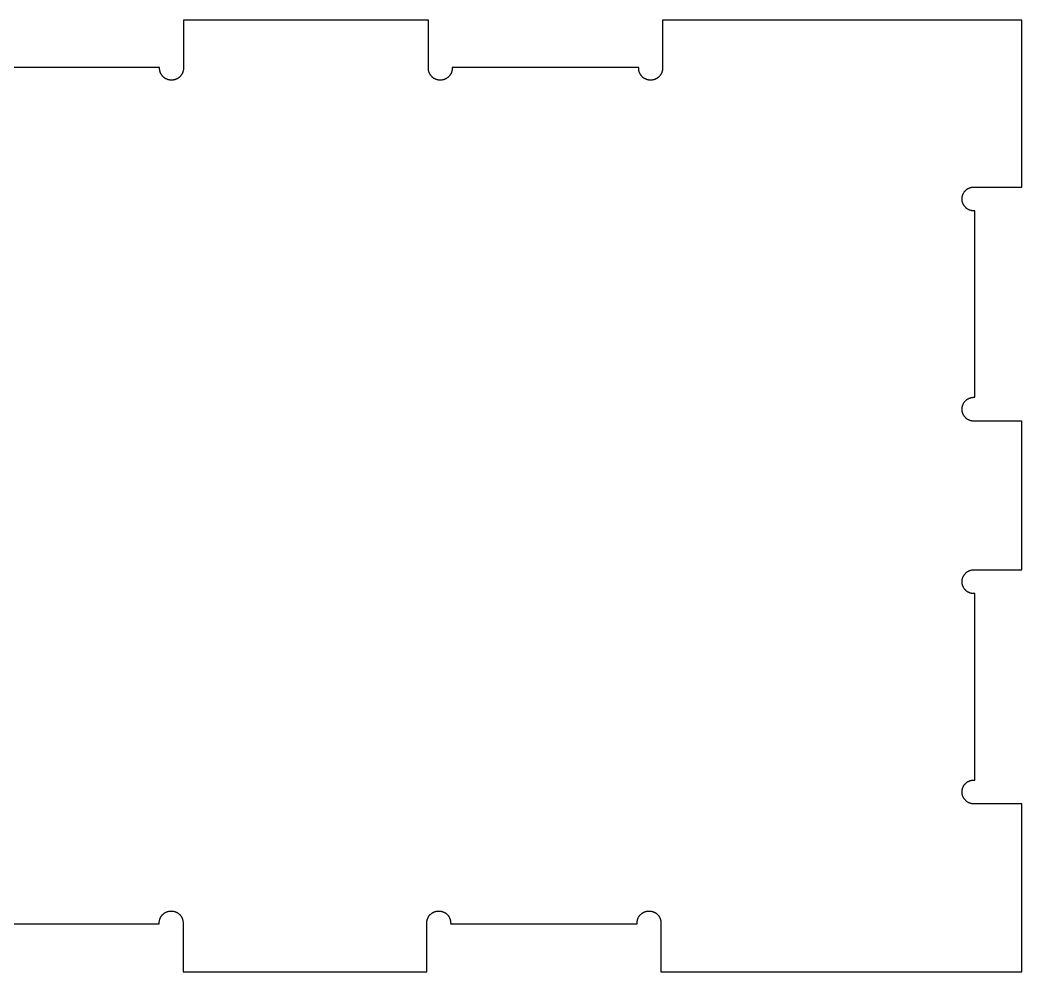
# Model space of a CAD drawing. Header units: millimetres. Extents: x 3.9 to 89.7, y 2 to 66.4.
# Drawn here: x 46.84 to 88.76, y 26.51 to 66.35 of the extents above; entities that cross this region are included whole.
import ezdxf

# ---------------------------------------------------------------- set-up
doc = ezdxf.new("R2010")
doc.units = ezdxf.units.MM
doc.layers.add('Cut', color=12, linetype='Continuous', true_color=0xc80000)

msp = doc.modelspace()

# ---------------------------------------------------------------- linework, layer by layer
at = {"layer": 'Cut'}
for p, q in [((63.924, 66.355), (53.677, 66.355)), ((53.677, 66.355), (53.677, 64.37)), ((63.924, 64.37), (63.924, 66.355)), ((88.762, 66.355), (73.724, 66.355)), ((73.724, 66.355), (73.724, 64.37)), ((88.762, 59.366), (88.762, 66.355)), ((52.678, 64.37), (44.875, 64.37)), ((52.677, 64.353), (52.678, 64.37)), ((52.677, 64.336), (52.677, 64.353)), ((52.677, 64.318), (52.677, 64.336)), ((52.678, 64.301), (52.677, 64.318)), ((52.68, 64.283), (52.678, 64.301)), ((52.682, 64.266), (52.68, 64.283)), ((52.684, 64.249), (52.682, 64.266)), ((52.688, 64.232), (52.684, 64.249)), ((52.692, 64.215), (52.688, 64.232)), ((52.696, 64.198), (52.692, 64.215)), ((52.702, 64.182), (52.696, 64.198)), ((52.707, 64.165), (52.702, 64.182)), ((52.714, 64.149), (52.707, 64.165)), ((52.72, 64.133), (52.714, 64.149)), ((53.64, 64.149), (53.633, 64.133)), ((53.646, 64.165), (53.64, 64.149)), ((53.652, 64.182), (53.646, 64.165)), ((53.657, 64.198), (53.652, 64.182)), ((53.661, 64.215), (53.657, 64.198)), ((53.665, 64.232), (53.661, 64.215)), ((53.669, 64.249), (53.665, 64.232)), ((53.672, 64.266), (53.669, 64.249)), ((53.674, 64.283), (53.672, 64.266)), ((53.675, 64.301), (53.674, 64.283)), ((53.676, 64.318), (53.675, 64.301)), ((53.677, 64.37), (53.676, 64.37)), ((53.676, 64.37), (53.676, 64.353)), ((53.676, 64.353), (53.677, 64.336)), ((53.677, 64.336), (53.676, 64.318)), ((63.924, 64.353), (63.925, 64.37)), ((63.925, 64.37), (63.924, 64.37)), ((63.924, 64.336), (63.924, 64.353)), ((63.924, 64.318), (63.924, 64.336)), ((63.925, 64.301), (63.924, 64.318)), ((63.927, 64.283), (63.925, 64.301)), ((63.929, 64.266), (63.927, 64.283)), ((63.932, 64.249), (63.929, 64.266)), ((63.935, 64.232), (63.932, 64.249)), ((63.939, 64.215), (63.935, 64.232)), ((63.943, 64.198), (63.939, 64.215)), ((63.949, 64.182), (63.943, 64.198)), ((63.954, 64.165), (63.949, 64.182)), ((63.961, 64.149), (63.954, 64.165)), ((63.967, 64.133), (63.961, 64.149)), ((64.887, 64.149), (64.88, 64.133)), ((64.893, 64.165), (64.887, 64.149)), ((64.899, 64.182), (64.893, 64.165)), ((64.904, 64.198), (64.899, 64.182)), ((64.908, 64.215), (64.904, 64.198)), ((64.912, 64.232), (64.908, 64.215)), ((64.916, 64.249), (64.912, 64.232)), ((64.919, 64.266), (64.916, 64.249)), ((64.921, 64.283), (64.919, 64.266)), ((64.922, 64.301), (64.921, 64.283)), ((64.923, 64.318), (64.922, 64.301)), ((72.725, 64.37), (64.923, 64.37)), ((64.923, 64.37), (64.923, 64.353)), ((64.923, 64.353), (64.924, 64.336)), ((64.924, 64.336), (64.923, 64.318)), ((72.724, 64.353), (72.725, 64.37)), ((72.724, 64.336), (72.724, 64.353)), ((72.724, 64.318), (72.724, 64.336)), ((72.725, 64.301), (72.724, 64.318)), ((72.727, 64.283), (72.725, 64.301)), ((72.729, 64.266), (72.727, 64.283)), ((72.732, 64.249), (72.729, 64.266)), ((72.735, 64.232), (72.732, 64.249)), ((72.739, 64.215), (72.735, 64.232)), ((72.744, 64.198), (72.739, 64.215)), ((72.749, 64.182), (72.744, 64.198)), ((72.755, 64.165), (72.749, 64.182)), ((72.761, 64.149), (72.755, 64.165)), ((72.768, 64.133), (72.761, 64.149)), ((73.687, 64.149), (73.68, 64.133)), ((73.693, 64.165), (73.687, 64.149)), ((73.699, 64.182), (73.693, 64.165)), ((73.704, 64.198), (73.699, 64.182)), ((73.709, 64.215), (73.704, 64.198)), ((73.713, 64.232), (73.709, 64.215)), ((73.716, 64.249), (73.713, 64.232)), ((73.719, 64.266), (73.716, 64.249)), ((73.721, 64.283), (73.719, 64.266)), ((73.723, 64.301), (73.721, 64.283)), ((73.723, 64.37), (73.724, 64.353)), ((73.724, 64.37), (73.723, 64.37)), ((73.724, 64.318), (73.723, 64.301)), ((73.724, 64.353), (73.724, 64.336)), ((73.724, 64.336), (73.724, 64.318)), ((52.728, 64.117), (52.72, 64.133)), ((52.736, 64.102), (52.728, 64.117)), ((52.744, 64.086), (52.736, 64.102)), ((52.753, 64.071), (52.744, 64.086)), ((52.763, 64.057), (52.753, 64.071)), ((52.773, 64.043), (52.763, 64.057)), ((52.783, 64.029), (52.773, 64.043)), ((52.794, 64.015), (52.783, 64.029)), ((52.806, 64.002), (52.794, 64.015)), ((52.818, 63.989), (52.806, 64.002)), ((52.83, 63.977), (52.818, 63.989)), ((52.843, 63.965), (52.83, 63.977)), ((52.856, 63.954), (52.843, 63.965)), ((52.869, 63.943), (52.856, 63.954)), ((52.883, 63.933), (52.869, 63.943)), ((52.898, 63.923), (52.883, 63.933)), ((52.912, 63.913), (52.898, 63.923)), ((52.927, 63.904), (52.912, 63.913)), ((52.942, 63.896), (52.927, 63.904)), ((52.958, 63.888), (52.942, 63.896)), ((52.974, 63.88), (52.958, 63.888)), ((52.99, 63.874), (52.974, 63.88)), ((53.006, 63.867), (52.99, 63.874)), ((53.022, 63.862), (53.006, 63.867)), ((53.039, 63.857), (53.022, 63.862)), ((53.056, 63.852), (53.039, 63.857)), ((53.073, 63.848), (53.056, 63.852)), ((53.09, 63.845), (53.073, 63.848)), ((53.107, 63.842), (53.09, 63.845)), ((53.124, 63.84), (53.107, 63.842)), ((53.142, 63.839), (53.124, 63.84)), ((53.159, 63.838), (53.142, 63.839)), ((53.177, 63.837), (53.159, 63.838)), ((53.194, 63.838), (53.177, 63.837)), ((53.211, 63.839), (53.194, 63.838)), ((53.229, 63.84), (53.211, 63.839)), ((53.246, 63.842), (53.229, 63.84)), ((53.263, 63.845), (53.246, 63.842)), ((53.28, 63.848), (53.263, 63.845)), ((53.297, 63.852), (53.28, 63.848)), ((53.314, 63.857), (53.297, 63.852)), ((53.331, 63.862), (53.314, 63.857)), ((53.347, 63.867), (53.331, 63.862)), ((53.364, 63.874), (53.347, 63.867)), ((53.38, 63.88), (53.364, 63.874)), ((53.395, 63.888), (53.38, 63.88)), ((53.411, 63.896), (53.395, 63.888)), ((53.426, 63.904), (53.411, 63.896)), ((53.441, 63.913), (53.426, 63.904)), ((53.456, 63.923), (53.441, 63.913)), ((53.47, 63.933), (53.456, 63.923)), ((53.484, 63.943), (53.47, 63.933)), ((53.497, 63.954), (53.484, 63.943)), ((53.511, 63.965), (53.497, 63.954)), ((53.523, 63.977), (53.511, 63.965)), ((53.536, 63.989), (53.523, 63.977)), ((53.548, 64.002), (53.536, 63.989)), ((53.559, 64.015), (53.548, 64.002)), ((53.57, 64.029), (53.559, 64.015)), ((53.58, 64.043), (53.57, 64.029)), ((53.591, 64.057), (53.58, 64.043)), ((53.6, 64.071), (53.591, 64.057)), ((53.609, 64.086), (53.6, 64.071)), ((53.618, 64.102), (53.609, 64.086)), ((53.625, 64.117), (53.618, 64.102)), ((53.633, 64.133), (53.625, 64.117)), ((63.975, 64.117), (63.967, 64.133)), ((63.983, 64.102), (63.975, 64.117)), ((63.991, 64.086), (63.983, 64.102)), ((64, 64.071), (63.991, 64.086)), ((64.01, 64.057), (64, 64.071)), ((64.02, 64.043), (64.01, 64.057)), ((64.03, 64.029), (64.02, 64.043)), ((64.041, 64.015), (64.03, 64.029)), ((64.053, 64.002), (64.041, 64.015)), ((64.065, 63.989), (64.053, 64.002)), ((64.077, 63.977), (64.065, 63.989)), ((64.09, 63.965), (64.077, 63.977)), ((64.103, 63.954), (64.09, 63.965)), ((64.116, 63.943), (64.103, 63.954)), ((64.13, 63.933), (64.116, 63.943)), ((64.145, 63.923), (64.13, 63.933)), ((64.159, 63.913), (64.145, 63.923)), ((64.174, 63.904), (64.159, 63.913)), ((64.189, 63.896), (64.174, 63.904)), ((64.205, 63.888), (64.189, 63.896)), ((64.221, 63.88), (64.205, 63.888)), ((64.237, 63.874), (64.221, 63.88)), ((64.253, 63.867), (64.237, 63.874)), ((64.27, 63.862), (64.253, 63.867)), ((64.286, 63.857), (64.27, 63.862)), ((64.303, 63.852), (64.286, 63.857)), ((64.32, 63.848), (64.303, 63.852)), ((64.337, 63.845), (64.32, 63.848)), ((64.354, 63.842), (64.337, 63.845)), ((64.372, 63.84), (64.354, 63.842)), ((64.389, 63.839), (64.372, 63.84)), ((64.406, 63.838), (64.389, 63.839)), ((64.424, 63.837), (64.406, 63.838)), ((64.441, 63.838), (64.424, 63.837)), ((64.458, 63.839), (64.441, 63.838)), ((64.476, 63.84), (64.458, 63.839)), ((64.493, 63.842), (64.476, 63.84)), ((64.51, 63.845), (64.493, 63.842)), ((64.527, 63.848), (64.51, 63.845)), ((64.544, 63.852), (64.527, 63.848)), ((64.561, 63.857), (64.544, 63.852)), ((64.578, 63.862), (64.561, 63.857)), ((64.594, 63.867), (64.578, 63.862)), ((64.611, 63.874), (64.594, 63.867)), ((64.627, 63.88), (64.611, 63.874)), ((64.642, 63.888), (64.627, 63.88)), ((64.658, 63.896), (64.642, 63.888)), ((64.673, 63.904), (64.658, 63.896)), ((64.688, 63.913), (64.673, 63.904)), ((64.703, 63.923), (64.688, 63.913)), ((64.717, 63.933), (64.703, 63.923)), ((64.731, 63.943), (64.717, 63.933)), ((64.744, 63.954), (64.731, 63.943)), ((64.758, 63.965), (64.744, 63.954)), ((64.77, 63.977), (64.758, 63.965)), ((64.783, 63.989), (64.77, 63.977)), ((64.795, 64.002), (64.783, 63.989)), ((64.806, 64.015), (64.795, 64.002)), ((64.817, 64.029), (64.806, 64.015)), ((64.828, 64.043), (64.817, 64.029)), ((64.838, 64.057), (64.828, 64.043)), ((64.847, 64.071), (64.838, 64.057)), ((64.856, 64.086), (64.847, 64.071)), ((64.865, 64.102), (64.856, 64.086)), ((64.872, 64.117), (64.865, 64.102)), ((64.88, 64.133), (64.872, 64.117)), ((72.775, 64.117), (72.768, 64.133)), ((72.783, 64.102), (72.775, 64.117)), ((72.792, 64.086), (72.783, 64.102)), ((72.801, 64.071), (72.792, 64.086)), ((72.81, 64.057), (72.801, 64.071)), ((72.82, 64.043), (72.81, 64.057)), ((72.831, 64.029), (72.82, 64.043)), ((72.842, 64.015), (72.831, 64.029)), ((72.853, 64.002), (72.842, 64.015)), ((72.865, 63.989), (72.853, 64.002)), ((72.877, 63.977), (72.865, 63.989)), ((72.89, 63.965), (72.877, 63.977)), ((72.903, 63.954), (72.89, 63.965)), ((72.917, 63.943), (72.903, 63.954)), ((72.931, 63.933), (72.917, 63.943)), ((72.945, 63.923), (72.931, 63.933)), ((72.96, 63.913), (72.945, 63.923)), ((72.975, 63.904), (72.96, 63.913)), ((72.99, 63.896), (72.975, 63.904)), ((73.005, 63.888), (72.99, 63.896)), ((73.021, 63.88), (73.005, 63.888)), ((73.037, 63.874), (73.021, 63.88)), ((73.053, 63.867), (73.037, 63.874)), ((73.07, 63.862), (73.053, 63.867)), ((73.087, 63.857), (73.07, 63.862)), ((73.103, 63.852), (73.087, 63.857)), ((73.12, 63.848), (73.103, 63.852)), ((73.137, 63.845), (73.12, 63.848)), ((73.155, 63.842), (73.137, 63.845)), ((73.172, 63.84), (73.155, 63.842)), ((73.189, 63.839), (73.172, 63.84)), ((73.207, 63.838), (73.189, 63.839)), ((73.224, 63.837), (73.207, 63.838)), ((73.242, 63.838), (73.224, 63.837)), ((73.259, 63.839), (73.242, 63.838)), ((73.276, 63.84), (73.259, 63.839)), ((73.294, 63.842), (73.276, 63.84)), ((73.311, 63.845), (73.294, 63.842)), ((73.328, 63.848), (73.311, 63.845)), ((73.345, 63.852), (73.328, 63.848)), ((73.362, 63.857), (73.345, 63.852)), ((73.378, 63.862), (73.362, 63.857)), ((73.395, 63.867), (73.378, 63.862)), ((73.411, 63.874), (73.395, 63.867)), ((73.427, 63.88), (73.411, 63.874)), ((73.443, 63.888), (73.427, 63.88)), ((73.458, 63.896), (73.443, 63.888)), ((73.474, 63.904), (73.458, 63.896)), ((73.489, 63.913), (73.474, 63.904)), ((73.503, 63.923), (73.489, 63.913)), ((73.517, 63.933), (73.503, 63.923)), ((73.531, 63.943), (73.517, 63.933)), ((73.545, 63.954), (73.531, 63.943)), ((73.558, 63.965), (73.545, 63.954)), ((73.571, 63.977), (73.558, 63.965)), ((73.583, 63.989), (73.571, 63.977)), ((73.595, 64.002), (73.583, 63.989)), ((73.606, 64.015), (73.595, 64.002)), ((73.617, 64.029), (73.606, 64.015)), ((73.628, 64.043), (73.617, 64.029)), ((73.638, 64.057), (73.628, 64.043)), ((73.648, 64.071), (73.638, 64.057)), ((73.657, 64.086), (73.648, 64.071)), ((73.665, 64.102), (73.657, 64.086)), ((73.673, 64.117), (73.665, 64.102)), ((73.68, 64.133), (73.673, 64.117)), ((86.313, 59.1), (86.322, 59.115)), ((86.322, 59.115), (86.331, 59.13)), ((86.331, 59.13), (86.34, 59.145)), ((86.34, 59.145), (86.35, 59.159)), ((86.35, 59.159), (86.36, 59.173)), ((86.36, 59.173), (86.371, 59.187)), ((86.371, 59.187), (86.383, 59.2)), ((86.383, 59.2), (86.395, 59.213)), ((86.395, 59.213), (86.407, 59.225)), ((86.407, 59.225), (86.42, 59.237)), ((86.42, 59.237), (86.433, 59.248)), ((86.433, 59.248), (86.446, 59.259)), ((86.446, 59.259), (86.46, 59.27)), ((86.46, 59.27), (86.474, 59.28)), ((86.474, 59.28), (86.489, 59.289)), ((86.489, 59.289), (86.504, 59.298)), ((86.504, 59.298), (86.519, 59.307)), ((86.519, 59.307), (86.535, 59.315)), ((86.535, 59.315), (86.55, 59.322)), ((86.55, 59.322), (86.566, 59.329)), ((86.566, 59.329), (86.583, 59.335)), ((86.583, 59.335), (86.599, 59.341)), ((86.599, 59.341), (86.616, 59.346)), ((86.616, 59.346), (86.633, 59.351)), ((86.633, 59.351), (86.649, 59.355)), ((86.649, 59.355), (86.667, 59.358)), ((86.667, 59.358), (86.684, 59.361)), ((86.684, 59.361), (86.701, 59.363)), ((86.701, 59.363), (86.718, 59.365)), ((86.718, 59.365), (86.736, 59.366)), ((86.736, 59.366), (86.753, 59.366)), ((86.753, 59.366), (86.771, 59.366)), ((86.771, 59.366), (86.788, 59.365)), ((86.788, 59.365), (86.788, 59.366)), ((86.788, 59.366), (88.762, 59.366)), ((86.255, 58.883), (86.256, 58.901)), ((86.255, 58.866), (86.255, 58.883)), ((86.255, 58.849), (86.255, 58.866)), ((86.256, 58.831), (86.255, 58.849)), ((86.256, 58.901), (86.258, 58.918)), ((86.258, 58.814), (86.256, 58.831)), ((86.258, 58.918), (86.26, 58.935)), ((86.26, 58.797), (86.258, 58.814)), ((86.26, 58.935), (86.263, 58.953)), ((86.263, 58.779), (86.26, 58.797)), ((86.263, 58.953), (86.266, 58.97)), ((86.266, 58.762), (86.263, 58.779)), ((86.266, 58.97), (86.27, 58.987)), ((86.27, 58.745), (86.266, 58.762)), ((86.27, 58.987), (86.274, 59.003)), ((86.274, 58.728), (86.27, 58.745)), ((86.274, 59.003), (86.279, 59.02)), ((86.279, 58.712), (86.274, 58.728)), ((86.279, 59.02), (86.285, 59.037)), ((86.285, 58.695), (86.279, 58.712)), ((86.285, 59.037), (86.291, 59.053)), ((86.291, 58.679), (86.285, 58.695)), ((86.291, 59.053), (86.298, 59.069)), ((86.298, 59.069), (86.305, 59.085)), ((86.305, 59.085), (86.313, 59.1)), ((86.298, 58.663), (86.291, 58.679)), ((86.305, 58.647), (86.298, 58.663)), ((86.313, 58.632), (86.305, 58.647)), ((86.322, 58.616), (86.313, 58.632)), ((86.331, 58.602), (86.322, 58.616)), ((86.34, 58.587), (86.331, 58.602)), ((86.35, 58.573), (86.34, 58.587)), ((86.36, 58.559), (86.35, 58.573)), ((86.371, 58.545), (86.36, 58.559)), ((86.383, 58.532), (86.371, 58.545)), ((86.395, 58.519), (86.383, 58.532)), ((86.407, 58.507), (86.395, 58.519)), ((86.42, 58.495), (86.407, 58.507)), ((86.433, 58.484), (86.42, 58.495)), ((86.446, 58.473), (86.433, 58.484)), ((86.46, 58.462), (86.446, 58.473)), ((86.474, 58.452), (86.46, 58.462)), ((86.489, 58.443), (86.474, 58.452)), ((86.504, 58.434), (86.489, 58.443)), ((86.519, 58.425), (86.504, 58.434)), ((86.535, 58.417), (86.519, 58.425)), ((86.55, 58.41), (86.535, 58.417)), ((86.566, 58.403), (86.55, 58.41)), ((86.583, 58.397), (86.566, 58.403)), ((86.599, 58.391), (86.583, 58.397)), ((86.616, 58.386), (86.599, 58.391)), ((86.633, 58.381), (86.616, 58.386)), ((86.649, 58.377), (86.633, 58.381)), ((86.667, 58.374), (86.649, 58.377)), ((86.684, 58.371), (86.667, 58.374)), ((86.701, 58.369), (86.684, 58.371)), ((86.718, 58.367), (86.701, 58.369)), ((86.736, 58.366), (86.718, 58.367)), ((86.753, 58.366), (86.736, 58.366)), ((86.771, 58.366), (86.753, 58.366)), ((86.788, 58.367), (86.771, 58.366)), ((86.788, 50.564), (86.788, 58.367)), ((86.313, 50.3), (86.322, 50.315)), ((86.322, 50.315), (86.331, 50.33)), ((86.331, 50.33), (86.34, 50.345)), ((86.34, 50.345), (86.35, 50.359)), ((86.35, 50.359), (86.36, 50.373)), ((86.36, 50.373), (86.371, 50.386)), ((86.371, 50.386), (86.383, 50.399)), ((86.383, 50.399), (86.395, 50.412)), ((86.395, 50.412), (86.407, 50.425)), ((86.407, 50.425), (86.42, 50.436)), ((86.42, 50.436), (86.433, 50.448)), ((86.433, 50.448), (86.446, 50.459)), ((86.446, 50.459), (86.46, 50.469)), ((86.46, 50.469), (86.474, 50.479)), ((86.474, 50.479), (86.489, 50.489)), ((86.489, 50.489), (86.504, 50.498)), ((86.504, 50.498), (86.519, 50.506)), ((86.519, 50.506), (86.535, 50.514)), ((86.535, 50.514), (86.55, 50.522)), ((86.55, 50.522), (86.566, 50.529)), ((86.566, 50.529), (86.583, 50.535)), ((86.583, 50.535), (86.599, 50.541)), ((86.599, 50.541), (86.616, 50.546)), ((86.616, 50.546), (86.633, 50.55)), ((86.633, 50.55), (86.649, 50.554)), ((86.649, 50.554), (86.667, 50.558)), ((86.667, 50.558), (86.684, 50.56)), ((86.684, 50.56), (86.701, 50.563)), ((86.701, 50.563), (86.718, 50.564)), ((86.718, 50.564), (86.736, 50.565)), ((86.736, 50.565), (86.753, 50.566)), ((86.753, 50.566), (86.771, 50.565)), ((86.771, 50.565), (86.788, 50.564)), ((86.255, 50.083), (86.256, 50.1)), ((86.255, 50.066), (86.255, 50.083)), ((86.255, 50.048), (86.255, 50.066)), ((86.256, 50.031), (86.255, 50.048)), ((86.256, 50.1), (86.258, 50.118)), ((86.258, 50.013), (86.256, 50.031)), ((86.258, 50.118), (86.26, 50.135)), ((86.26, 49.996), (86.258, 50.013)), ((86.26, 50.135), (86.263, 50.152)), ((86.263, 49.979), (86.26, 49.996)), ((86.263, 50.152), (86.266, 50.169)), ((86.266, 49.962), (86.263, 49.979)), ((86.266, 50.169), (86.27, 50.186)), ((86.27, 49.945), (86.266, 49.962)), ((86.27, 50.186), (86.274, 50.203)), ((86.274, 49.928), (86.27, 49.945)), ((86.274, 50.203), (86.279, 50.22)), ((86.279, 49.911), (86.274, 49.928)), ((86.279, 50.22), (86.285, 50.236)), ((86.285, 49.895), (86.279, 49.911)), ((86.285, 50.236), (86.291, 50.252)), ((86.291, 49.879), (86.285, 49.895)), ((86.291, 50.252), (86.298, 50.268)), ((86.298, 50.268), (86.305, 50.284)), ((86.305, 50.284), (86.313, 50.3)), ((86.298, 49.863), (86.291, 49.879)), ((86.305, 49.847), (86.298, 49.863)), ((86.313, 49.831), (86.305, 49.847)), ((86.322, 49.816), (86.313, 49.831)), ((86.331, 49.801), (86.322, 49.816)), ((86.34, 49.786), (86.331, 49.801)), ((86.35, 49.772), (86.34, 49.786)), ((86.36, 49.758), (86.35, 49.772)), ((86.371, 49.745), (86.36, 49.758)), ((86.383, 49.732), (86.371, 49.745)), ((86.395, 49.719), (86.383, 49.732)), ((86.407, 49.706), (86.395, 49.719)), ((86.42, 49.695), (86.407, 49.706)), ((86.433, 49.683), (86.42, 49.695)), ((86.446, 49.672), (86.433, 49.683)), ((86.46, 49.662), (86.446, 49.672)), ((86.474, 49.652), (86.46, 49.662)), ((86.489, 49.642), (86.474, 49.652)), ((86.504, 49.633), (86.489, 49.642)), ((86.519, 49.625), (86.504, 49.633)), ((86.535, 49.617), (86.519, 49.625)), ((86.55, 49.609), (86.535, 49.617)), ((86.566, 49.602), (86.55, 49.609)), ((86.583, 49.596), (86.566, 49.602)), ((86.599, 49.59), (86.583, 49.596)), ((86.616, 49.585), (86.599, 49.59)), ((86.633, 49.581), (86.616, 49.585)), ((86.649, 49.577), (86.633, 49.581)), ((86.667, 49.573), (86.649, 49.577)), ((86.684, 49.571), (86.667, 49.573)), ((86.701, 49.568), (86.684, 49.571)), ((86.718, 49.567), (86.701, 49.568)), ((86.736, 49.566), (86.718, 49.567)), ((86.753, 49.566), (86.736, 49.566)), ((86.771, 49.566), (86.753, 49.566)), ((86.788, 49.567), (86.771, 49.566)), ((86.788, 49.566), (86.788, 49.567)), ((88.762, 49.566), (86.788, 49.566)), ((88.762, 43.346), (88.762, 49.566)), ((86.383, 43.181), (86.395, 43.193)), ((86.395, 43.193), (86.407, 43.206)), ((86.407, 43.206), (86.42, 43.218)), ((86.42, 43.218), (86.433, 43.229)), ((86.433, 43.229), (86.446, 43.24)), ((86.446, 43.24), (86.46, 43.251)), ((86.46, 43.251), (86.474, 43.261)), ((86.474, 43.261), (86.489, 43.27)), ((86.489, 43.27), (86.504, 43.279)), ((86.504, 43.279), (86.519, 43.288)), ((86.519, 43.288), (86.535, 43.296)), ((86.535, 43.296), (86.55, 43.303)), ((86.55, 43.303), (86.566, 43.31)), ((86.566, 43.31), (86.583, 43.316)), ((86.583, 43.316), (86.599, 43.322)), ((86.599, 43.322), (86.616, 43.327)), ((86.616, 43.327), (86.633, 43.332)), ((86.633, 43.332), (86.649, 43.335)), ((86.649, 43.335), (86.667, 43.339)), ((86.667, 43.339), (86.684, 43.342)), ((86.684, 43.342), (86.701, 43.344)), ((86.701, 43.344), (86.718, 43.345)), ((86.718, 43.345), (86.736, 43.346)), ((86.736, 43.346), (86.753, 43.347)), ((86.753, 43.347), (86.771, 43.347)), ((86.771, 43.347), (86.788, 43.346)), ((86.788, 43.346), (86.788, 43.346)), ((86.788, 43.346), (88.762, 43.346)), ((86.255, 42.864), (86.256, 42.882)), ((86.255, 42.847), (86.255, 42.864)), ((86.255, 42.829), (86.255, 42.847)), ((86.256, 42.812), (86.255, 42.829)), ((86.256, 42.882), (86.258, 42.899)), ((86.258, 42.795), (86.256, 42.812)), ((86.258, 42.899), (86.26, 42.916)), ((86.26, 42.777), (86.258, 42.795)), ((86.26, 42.916), (86.263, 42.933)), ((86.263, 42.76), (86.26, 42.777)), ((86.263, 42.933), (86.266, 42.95)), ((86.266, 42.95), (86.27, 42.967)), ((86.27, 42.967), (86.274, 42.984)), ((86.274, 42.984), (86.279, 43.001)), ((86.279, 43.001), (86.285, 43.017)), ((86.285, 43.017), (86.291, 43.034)), ((86.291, 43.034), (86.298, 43.05)), ((86.298, 43.05), (86.305, 43.065)), ((86.305, 43.065), (86.313, 43.081)), ((86.313, 43.081), (86.322, 43.096)), ((86.322, 43.096), (86.331, 43.111)), ((86.331, 43.111), (86.34, 43.126)), ((86.34, 43.126), (86.35, 43.14)), ((86.35, 43.14), (86.36, 43.154)), ((86.36, 43.154), (86.371, 43.168)), ((86.371, 43.168), (86.383, 43.181)), ((86.266, 42.743), (86.263, 42.76)), ((86.27, 42.726), (86.266, 42.743)), ((86.274, 42.709), (86.27, 42.726)), ((86.279, 42.693), (86.274, 42.709)), ((86.285, 42.676), (86.279, 42.693)), ((86.291, 42.66), (86.285, 42.676)), ((86.298, 42.644), (86.291, 42.66)), ((86.305, 42.628), (86.298, 42.644)), ((86.313, 42.613), (86.305, 42.628)), ((86.322, 42.597), (86.313, 42.613)), ((86.331, 42.582), (86.322, 42.597)), ((86.34, 42.568), (86.331, 42.582)), ((86.35, 42.553), (86.34, 42.568)), ((86.36, 42.54), (86.35, 42.553)), ((86.371, 42.526), (86.36, 42.54)), ((86.383, 42.513), (86.371, 42.526)), ((86.395, 42.5), (86.383, 42.513)), ((86.407, 42.488), (86.395, 42.5)), ((86.42, 42.476), (86.407, 42.488)), ((86.433, 42.464), (86.42, 42.476)), ((86.446, 42.453), (86.433, 42.464)), ((86.46, 42.443), (86.446, 42.453)), ((86.474, 42.433), (86.46, 42.443)), ((86.489, 42.423), (86.474, 42.433)), ((86.504, 42.414), (86.489, 42.423)), ((86.519, 42.406), (86.504, 42.414)), ((86.535, 42.398), (86.519, 42.406)), ((86.55, 42.391), (86.535, 42.398)), ((86.566, 42.384), (86.55, 42.391)), ((86.583, 42.377), (86.566, 42.384)), ((86.599, 42.372), (86.583, 42.377)), ((86.616, 42.367), (86.599, 42.372)), ((86.633, 42.362), (86.616, 42.367)), ((86.649, 42.358), (86.633, 42.362)), ((86.667, 42.355), (86.649, 42.358)), ((86.684, 42.352), (86.667, 42.355)), ((86.701, 42.35), (86.684, 42.352)), ((86.718, 42.348), (86.701, 42.35)), ((86.736, 42.347), (86.718, 42.348)), ((86.753, 42.347), (86.736, 42.347)), ((86.771, 42.347), (86.753, 42.347)), ((86.788, 42.348), (86.771, 42.347)), ((86.788, 34.545), (86.788, 42.348)), ((86.371, 34.367), (86.383, 34.38)), ((86.383, 34.38), (86.395, 34.393)), ((86.395, 34.393), (86.407, 34.405)), ((86.407, 34.405), (86.42, 34.417)), ((86.42, 34.417), (86.433, 34.429)), ((86.433, 34.429), (86.446, 34.44)), ((86.446, 34.44), (86.46, 34.45)), ((86.46, 34.45), (86.474, 34.46)), ((86.474, 34.46), (86.489, 34.47)), ((86.489, 34.47), (86.504, 34.479)), ((86.504, 34.479), (86.519, 34.487)), ((86.519, 34.487), (86.535, 34.495)), ((86.535, 34.495), (86.55, 34.503)), ((86.55, 34.503), (86.566, 34.509)), ((86.566, 34.509), (86.583, 34.516)), ((86.583, 34.516), (86.599, 34.521)), ((86.599, 34.521), (86.616, 34.527)), ((86.616, 34.527), (86.633, 34.531)), ((86.633, 34.531), (86.649, 34.535)), ((86.649, 34.535), (86.667, 34.538)), ((86.667, 34.538), (86.684, 34.541)), ((86.684, 34.541), (86.701, 34.543)), ((86.701, 34.543), (86.718, 34.545)), ((86.718, 34.545), (86.736, 34.546)), ((86.736, 34.546), (86.753, 34.546)), ((86.753, 34.546), (86.771, 34.546)), ((86.771, 34.546), (86.788, 34.545)), ((86.255, 34.064), (86.256, 34.081)), ((86.255, 34.046), (86.255, 34.064)), ((86.255, 34.029), (86.255, 34.046)), ((86.256, 34.012), (86.255, 34.029)), ((86.256, 34.081), (86.258, 34.098)), ((86.258, 33.994), (86.256, 34.012)), ((86.258, 34.098), (86.26, 34.116)), ((86.26, 33.977), (86.258, 33.994)), ((86.26, 34.116), (86.263, 34.133)), ((86.263, 33.96), (86.26, 33.977)), ((86.263, 34.133), (86.266, 34.15)), ((86.266, 33.943), (86.263, 33.96)), ((86.266, 34.15), (86.27, 34.167)), ((86.27, 34.167), (86.274, 34.184)), ((86.274, 34.184), (86.279, 34.2)), ((86.279, 34.2), (86.285, 34.217)), ((86.285, 34.217), (86.291, 34.233)), ((86.291, 34.233), (86.298, 34.249)), ((86.298, 34.249), (86.305, 34.265)), ((86.305, 34.265), (86.313, 34.281)), ((86.313, 34.281), (86.322, 34.296)), ((86.322, 34.296), (86.331, 34.311)), ((86.331, 34.311), (86.34, 34.325)), ((86.34, 34.325), (86.35, 34.34)), ((86.35, 34.34), (86.36, 34.354)), ((86.36, 34.354), (86.371, 34.367)), ((86.27, 33.926), (86.266, 33.943)), ((86.274, 33.909), (86.27, 33.926)), ((86.279, 33.892), (86.274, 33.909)), ((86.285, 33.876), (86.279, 33.892)), ((86.291, 33.859), (86.285, 33.876)), ((86.298, 33.843), (86.291, 33.859)), ((86.305, 33.828), (86.298, 33.843)), ((86.313, 33.812), (86.305, 33.828)), ((86.322, 33.797), (86.313, 33.812)), ((86.331, 33.782), (86.322, 33.797)), ((86.34, 33.767), (86.331, 33.782)), ((86.35, 33.753), (86.34, 33.767)), ((86.36, 33.739), (86.35, 33.753)), ((86.371, 33.726), (86.36, 33.739)), ((86.383, 33.712), (86.371, 33.726)), ((86.395, 33.7), (86.383, 33.712)), ((86.407, 33.687), (86.395, 33.7)), ((86.42, 33.675), (86.407, 33.687)), ((86.433, 33.664), (86.42, 33.675)), ((86.446, 33.653), (86.433, 33.664)), ((86.46, 33.642), (86.446, 33.653)), ((86.474, 33.632), (86.46, 33.642)), ((86.489, 33.623), (86.474, 33.632)), ((86.504, 33.614), (86.489, 33.623)), ((86.519, 33.605), (86.504, 33.614)), ((86.535, 33.597), (86.519, 33.605)), ((86.55, 33.59), (86.535, 33.597)), ((86.566, 33.583), (86.55, 33.59)), ((86.583, 33.577), (86.566, 33.583)), ((86.599, 33.571), (86.583, 33.577)), ((86.616, 33.566), (86.599, 33.571)), ((86.633, 33.562), (86.616, 33.566)), ((86.649, 33.558), (86.633, 33.562)), ((86.667, 33.554), (86.649, 33.558)), ((86.684, 33.551), (86.667, 33.554)), ((86.701, 33.549), (86.684, 33.551)), ((86.718, 33.548), (86.701, 33.549)), ((86.736, 33.547), (86.718, 33.548)), ((86.753, 33.546), (86.736, 33.547)), ((86.771, 33.547), (86.753, 33.546)), ((86.788, 33.547), (86.771, 33.547)), ((86.788, 33.546), (86.788, 33.547)), ((88.762, 33.546), (86.788, 33.546)), ((88.762, 26.512), (88.762, 33.546)), ((52.816, 28.924), (52.828, 28.935)), ((52.828, 28.935), (52.842, 28.947)), ((52.842, 28.947), (52.855, 28.958)), ((52.855, 28.958), (52.869, 28.968)), ((52.869, 28.968), (52.883, 28.978)), ((52.883, 28.978), (52.898, 28.988)), ((52.898, 28.988), (52.913, 28.997)), ((52.913, 28.997), (52.928, 29.005)), ((52.928, 29.005), (52.944, 29.013)), ((52.944, 29.013), (52.959, 29.02)), ((52.959, 29.02), (52.975, 29.027)), ((52.975, 29.027), (52.992, 29.033)), ((52.992, 29.033), (53.008, 29.039)), ((53.008, 29.039), (53.025, 29.044)), ((53.025, 29.044), (53.042, 29.048)), ((53.042, 29.048), (53.059, 29.052)), ((53.059, 29.052), (53.076, 29.056)), ((53.076, 29.056), (53.093, 29.058)), ((53.093, 29.058), (53.11, 29.061)), ((53.11, 29.061), (53.128, 29.062)), ((53.128, 29.062), (53.145, 29.063)), ((53.145, 29.063), (53.162, 29.063)), ((53.162, 29.063), (53.18, 29.063)), ((53.18, 29.063), (53.197, 29.062)), ((53.197, 29.062), (53.214, 29.061)), ((53.214, 29.061), (53.232, 29.058)), ((53.232, 29.058), (53.249, 29.056)), ((53.249, 29.056), (53.266, 29.052)), ((53.266, 29.052), (53.283, 29.048)), ((53.283, 29.048), (53.3, 29.044)), ((53.3, 29.044), (53.316, 29.039)), ((53.316, 29.039), (53.333, 29.033)), ((53.333, 29.033), (53.349, 29.027)), ((53.349, 29.027), (53.365, 29.02)), ((53.365, 29.02), (53.381, 29.013)), ((53.381, 29.013), (53.397, 29.005)), ((53.397, 29.005), (53.412, 28.997)), ((53.412, 28.997), (53.427, 28.988)), ((53.427, 28.988), (53.441, 28.978)), ((53.441, 28.978), (53.456, 28.968)), ((53.456, 28.968), (53.47, 28.958)), ((53.47, 28.958), (53.483, 28.947)), ((53.483, 28.947), (53.496, 28.935)), ((53.496, 28.935), (53.509, 28.924)), ((64.011, 28.924), (64.024, 28.935)), ((64.024, 28.935), (64.037, 28.947)), ((64.037, 28.947), (64.051, 28.958)), ((64.051, 28.958), (64.064, 28.968)), ((64.064, 28.968), (64.079, 28.978)), ((64.079, 28.978), (64.093, 28.988)), ((64.093, 28.988), (64.108, 28.997)), ((64.108, 28.997), (64.124, 29.005)), ((64.124, 29.005), (64.139, 29.013)), ((64.139, 29.013), (64.155, 29.02)), ((64.155, 29.02), (64.171, 29.027)), ((64.171, 29.027), (64.187, 29.033)), ((64.187, 29.033), (64.204, 29.039)), ((64.204, 29.039), (64.22, 29.044)), ((64.22, 29.044), (64.237, 29.048)), ((64.237, 29.048), (64.254, 29.052)), ((64.254, 29.052), (64.271, 29.056)), ((64.271, 29.056), (64.288, 29.058)), ((64.288, 29.058), (64.306, 29.061)), ((64.306, 29.061), (64.323, 29.062)), ((64.323, 29.062), (64.34, 29.063)), ((64.34, 29.063), (64.358, 29.063)), ((64.358, 29.063), (64.375, 29.063)), ((64.375, 29.063), (64.393, 29.062)), ((64.393, 29.062), (64.41, 29.061)), ((64.41, 29.061), (64.427, 29.058)), ((64.427, 29.058), (64.444, 29.056)), ((64.444, 29.056), (64.462, 29.052)), ((64.462, 29.052), (64.478, 29.048)), ((64.478, 29.048), (64.495, 29.044)), ((64.495, 29.044), (64.512, 29.039)), ((64.512, 29.039), (64.528, 29.033)), ((64.528, 29.033), (64.545, 29.027)), ((64.545, 29.027), (64.561, 29.02)), ((64.561, 29.02), (64.577, 29.013)), ((64.577, 29.013), (64.592, 29.005)), ((64.592, 29.005), (64.607, 28.997)), ((64.607, 28.997), (64.622, 28.988)), ((64.622, 28.988), (64.637, 28.978)), ((64.637, 28.978), (64.651, 28.968)), ((64.651, 28.968), (64.665, 28.958)), ((64.665, 28.958), (64.679, 28.947)), ((64.679, 28.947), (64.692, 28.935)), ((64.692, 28.935), (64.704, 28.924)), ((72.812, 28.924), (72.824, 28.935)), ((72.824, 28.935), (72.837, 28.947)), ((72.837, 28.947), (72.851, 28.958)), ((72.851, 28.958), (72.865, 28.968)), ((72.865, 28.968), (72.879, 28.978)), ((72.879, 28.978), (72.894, 28.988)), ((72.894, 28.988), (72.909, 28.997)), ((72.909, 28.997), (72.924, 29.005)), ((72.924, 29.005), (72.94, 29.013)), ((72.94, 29.013), (72.955, 29.02)), ((72.955, 29.02), (72.971, 29.027)), ((72.971, 29.027), (72.988, 29.033)), ((72.988, 29.033), (73.004, 29.039)), ((73.004, 29.039), (73.021, 29.044)), ((73.021, 29.044), (73.038, 29.048)), ((73.038, 29.048), (73.055, 29.052)), ((73.055, 29.052), (73.072, 29.056)), ((73.072, 29.056), (73.089, 29.058)), ((73.089, 29.058), (73.106, 29.061)), ((73.106, 29.061), (73.123, 29.062)), ((73.123, 29.062), (73.141, 29.063)), ((73.141, 29.063), (73.158, 29.063)), ((73.158, 29.063), (73.176, 29.063)), ((73.176, 29.063), (73.193, 29.062)), ((73.193, 29.062), (73.21, 29.061)), ((73.21, 29.061), (73.228, 29.058)), ((73.228, 29.058), (73.245, 29.056)), ((73.245, 29.056), (73.262, 29.052)), ((73.262, 29.052), (73.279, 29.048)), ((73.279, 29.048), (73.296, 29.044)), ((73.296, 29.044), (73.312, 29.039)), ((73.312, 29.039), (73.329, 29.033)), ((73.329, 29.033), (73.345, 29.027)), ((73.345, 29.027), (73.361, 29.02)), ((73.361, 29.02), (73.377, 29.013)), ((73.377, 29.013), (73.392, 29.005)), ((73.392, 29.005), (73.408, 28.997)), ((73.408, 28.997), (73.423, 28.988)), ((73.423, 28.988), (73.437, 28.978)), ((73.437, 28.978), (73.452, 28.968)), ((73.452, 28.968), (73.465, 28.958)), ((73.465, 28.958), (73.479, 28.947)), ((73.479, 28.947), (73.492, 28.935)), ((73.492, 28.935), (73.505, 28.924)), ((44.861, 28.53), (52.663, 28.53)), ((52.662, 28.565), (52.663, 28.582)), ((52.663, 28.548), (52.662, 28.565)), ((52.663, 28.582), (52.664, 28.6)), ((52.663, 28.53), (52.663, 28.548)), ((52.664, 28.6), (52.665, 28.617)), ((52.665, 28.617), (52.667, 28.634)), ((52.667, 28.634), (52.67, 28.652)), ((52.67, 28.652), (52.674, 28.669)), ((52.674, 28.669), (52.678, 28.686)), ((52.678, 28.686), (52.682, 28.702)), ((52.682, 28.702), (52.687, 28.719)), ((52.687, 28.719), (52.693, 28.736)), ((52.693, 28.736), (52.699, 28.752)), ((52.699, 28.752), (52.706, 28.768)), ((52.706, 28.768), (52.714, 28.784)), ((52.714, 28.784), (52.721, 28.799)), ((52.721, 28.799), (52.73, 28.814)), ((52.73, 28.814), (52.739, 28.829)), ((52.739, 28.829), (52.748, 28.844)), ((52.748, 28.844), (52.758, 28.858)), ((52.758, 28.858), (52.769, 28.872)), ((52.769, 28.872), (52.78, 28.885)), ((52.78, 28.885), (52.791, 28.899)), ((52.791, 28.899), (52.803, 28.911)), ((52.803, 28.911), (52.816, 28.924)), ((53.509, 28.924), (53.521, 28.911)), ((53.521, 28.911), (53.533, 28.899)), ((53.533, 28.899), (53.545, 28.885)), ((53.545, 28.885), (53.556, 28.872)), ((53.556, 28.872), (53.566, 28.858)), ((53.566, 28.858), (53.576, 28.844)), ((53.576, 28.844), (53.586, 28.829)), ((53.586, 28.829), (53.595, 28.814)), ((53.595, 28.814), (53.603, 28.799)), ((53.603, 28.799), (53.611, 28.784)), ((53.611, 28.784), (53.619, 28.768)), ((53.619, 28.768), (53.625, 28.752)), ((53.625, 28.752), (53.632, 28.736)), ((53.632, 28.736), (53.637, 28.719)), ((53.637, 28.719), (53.643, 28.702)), ((53.643, 28.702), (53.647, 28.686)), ((53.647, 28.686), (53.651, 28.669)), ((53.651, 28.669), (53.654, 28.652)), ((53.654, 28.652), (53.657, 28.634)), ((53.657, 28.634), (53.659, 28.617)), ((53.659, 28.617), (53.661, 28.6)), ((53.661, 28.6), (53.662, 28.582)), ((53.662, 28.548), (53.661, 28.53)), ((53.661, 28.53), (53.662, 28.53)), ((53.662, 28.582), (53.662, 28.565)), ((53.662, 28.565), (53.662, 28.548)), ((53.662, 28.53), (53.662, 26.512)), ((63.858, 28.582), (63.859, 28.6)), ((63.858, 28.565), (63.858, 28.582)), ((63.858, 28.548), (63.858, 28.565)), ((63.859, 28.53), (63.858, 28.548)), ((63.858, 26.512), (63.858, 28.53)), ((63.858, 28.53), (63.859, 28.53)), ((63.859, 28.6), (63.861, 28.617)), ((63.861, 28.617), (63.863, 28.634)), ((63.863, 28.634), (63.866, 28.652)), ((63.866, 28.652), (63.869, 28.669)), ((63.869, 28.669), (63.873, 28.686)), ((63.873, 28.686), (63.878, 28.702)), ((63.878, 28.702), (63.883, 28.719)), ((63.883, 28.719), (63.888, 28.736)), ((63.888, 28.736), (63.895, 28.752)), ((63.895, 28.752), (63.902, 28.768)), ((63.902, 28.768), (63.909, 28.784)), ((63.909, 28.784), (63.917, 28.799)), ((63.917, 28.799), (63.925, 28.814)), ((63.925, 28.814), (63.934, 28.829)), ((63.934, 28.829), (63.944, 28.844)), ((63.944, 28.844), (63.954, 28.858)), ((63.954, 28.858), (63.964, 28.872)), ((63.964, 28.872), (63.975, 28.885)), ((63.975, 28.885), (63.987, 28.899)), ((63.987, 28.899), (63.999, 28.911)), ((63.999, 28.911), (64.011, 28.924)), ((64.704, 28.924), (64.717, 28.911)), ((64.717, 28.911), (64.729, 28.899)), ((64.729, 28.899), (64.74, 28.885)), ((64.74, 28.885), (64.751, 28.872)), ((64.751, 28.872), (64.762, 28.858)), ((64.762, 28.858), (64.772, 28.844)), ((64.772, 28.844), (64.781, 28.829)), ((64.781, 28.829), (64.79, 28.814)), ((64.79, 28.814), (64.799, 28.799)), ((64.799, 28.799), (64.807, 28.784)), ((64.807, 28.784), (64.814, 28.768)), ((64.814, 28.768), (64.821, 28.752)), ((64.821, 28.752), (64.827, 28.736)), ((64.827, 28.736), (64.833, 28.719)), ((64.833, 28.719), (64.838, 28.702)), ((64.838, 28.702), (64.843, 28.686)), ((64.843, 28.686), (64.847, 28.669)), ((64.847, 28.669), (64.85, 28.652)), ((64.85, 28.652), (64.853, 28.634)), ((64.853, 28.634), (64.855, 28.617)), ((64.855, 28.617), (64.856, 28.6)), ((64.856, 28.6), (64.857, 28.582)), ((64.857, 28.582), (64.858, 28.565)), ((64.858, 28.548), (64.857, 28.53)), ((64.857, 28.53), (72.659, 28.53)), ((64.858, 28.565), (64.858, 28.548)), ((72.658, 28.565), (72.659, 28.582)), ((72.658, 28.548), (72.658, 28.565)), ((72.659, 28.53), (72.658, 28.548)), ((72.659, 28.582), (72.66, 28.6)), ((72.66, 28.6), (72.661, 28.617)), ((72.661, 28.617), (72.663, 28.634)), ((72.663, 28.634), (72.666, 28.652)), ((72.666, 28.652), (72.669, 28.669)), ((72.669, 28.669), (72.673, 28.686)), ((72.673, 28.686), (72.678, 28.702)), ((72.678, 28.702), (72.683, 28.719)), ((72.683, 28.719), (72.689, 28.736)), ((72.689, 28.736), (72.695, 28.752)), ((72.695, 28.752), (72.702, 28.768)), ((72.702, 28.768), (72.709, 28.784)), ((72.709, 28.784), (72.717, 28.799)), ((72.717, 28.799), (72.726, 28.814)), ((72.726, 28.814), (72.735, 28.829)), ((72.735, 28.829), (72.744, 28.844)), ((72.744, 28.844), (72.754, 28.858)), ((72.754, 28.858), (72.765, 28.872)), ((72.765, 28.872), (72.776, 28.885)), ((72.776, 28.885), (72.787, 28.899)), ((72.787, 28.899), (72.799, 28.911)), ((72.799, 28.911), (72.812, 28.924)), ((73.505, 28.924), (73.517, 28.911)), ((73.517, 28.911), (73.529, 28.899)), ((73.529, 28.899), (73.541, 28.885)), ((73.541, 28.885), (73.552, 28.872)), ((73.552, 28.872), (73.562, 28.858)), ((73.562, 28.858), (73.572, 28.844)), ((73.572, 28.844), (73.582, 28.829)), ((73.582, 28.829), (73.591, 28.814)), ((73.591, 28.814), (73.599, 28.799)), ((73.599, 28.799), (73.607, 28.784)), ((73.607, 28.784), (73.614, 28.768)), ((73.614, 28.768), (73.621, 28.752)), ((73.621, 28.752), (73.628, 28.736)), ((73.628, 28.736), (73.633, 28.719)), ((73.633, 28.719), (73.638, 28.702)), ((73.638, 28.702), (73.643, 28.686)), ((73.643, 28.686), (73.647, 28.669)), ((73.647, 28.669), (73.65, 28.652)), ((73.65, 28.652), (73.653, 28.634)), ((73.653, 28.634), (73.655, 28.617)), ((73.655, 28.617), (73.657, 28.6)), ((73.657, 28.6), (73.658, 28.582)), ((73.658, 28.548), (73.657, 28.53)), ((73.657, 28.53), (73.658, 28.53)), ((73.658, 28.582), (73.658, 28.565)), ((73.658, 28.565), (73.658, 28.548)), ((73.658, 28.53), (73.658, 26.512)), ((53.662, 26.512), (63.858, 26.512)), ((73.658, 26.512), (88.762, 26.512))]:
    msp.add_line(p, q, dxfattribs=at)

doc.saveas('drawing.dxf')
